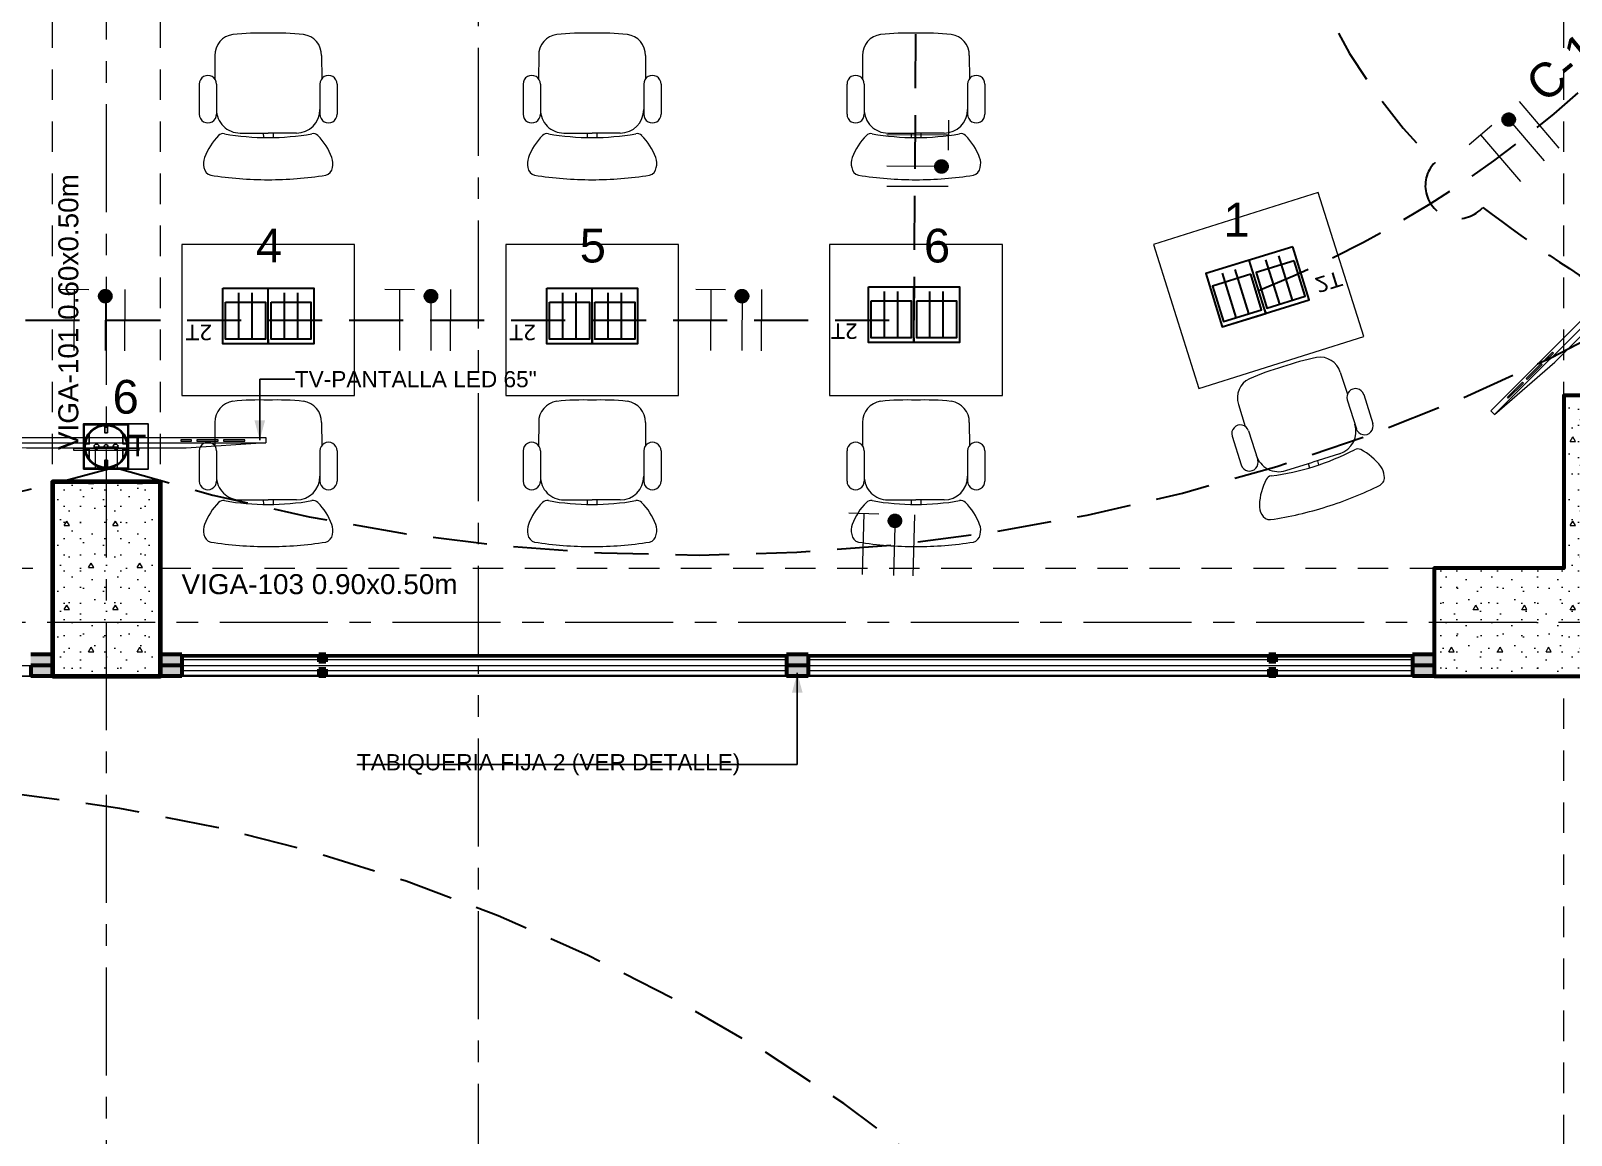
# Model space of a CAD drawing. Header units: inches. Extents: x -19 to 5698, y -728 to 92.
# Drawn here: x 406.97 to 414.1, y 27.57 to 32.69 of the extents above; entities that cross this region are included whole.
import ezdxf

# ---------------------------------------------------------------- set-up
doc = ezdxf.new("R2010")
doc.units = ezdxf.units.IN
doc.header["$MEASUREMENT"] = 0
doc.set_wipeout_variables(frame=1)
for name, pattern in [('CONTINUA', [0]), ('HIDDEN', [0.375, 0.25, -0.125]), ('Hidden Line', [0.195611, 0.141111, -0.0545]), ('Punto & Raya', [0.65, 0.5, -0.075, 0, -0.075]), ('RAYITAS', [0.375, 0.25, -0.125]), ('Wipeout_Contour', [1, 0, -1])]:
    doc.linetypes.add(name, pattern=pattern)
doc.layers.get('0').update_dxf_attribs({"color": 61})
for name, color, linetype, lineweight in [('00 conduct tomacorr', 120, 'HIDDEN', 30), ('00 IE CKTO ILUMINACION', 3, 'Continuous', 50), ('00 IE LUZ EMERGENCIA', 253, 'Continuous', 0), ('T-TECHO-E', 150, 'Continuous', 20), ('TOMACORRIENTE', 22, 'RAYITAS', 9)]:
    doc.layers.add(name, color=color, linetype=linetype, lineweight=lineweight)
for name, color, linetype in [('02 _ ARQ _ ALB _ Ejes Generales', 251, 'Continuous'), ('02 _ ARQ _ EQP _ Mobiliario interior', 7, 'Continuous'), ('02 _ ARQ _ ZON _ Espacio.3D', 7, 'Continuous'), ('08 _ STR _ EXT _ 06 Columnas', 7, 'Continuous'), ('08 _ STR _ EXT _ 09 Vigas', 251, 'Continuous'), ('Acabado - Muros', 7, 'Continuous'), ('Interior - Mobiliario', 7, 'Continuous'), ('Marcador - Secciones', 7, 'Continuous'), ('Notas - Etiquetas', 7, 'Continuous'), ('TOMA. SHUKO TECHO', 7, 'Continuous')]:
    doc.layers.add(name, color=color, linetype=linetype)
doc.styles.add('Annotative', font='arial.ttf')
doc.styles.add('Estilo_Generado_4', font='swisse.ttf')
doc.dimstyles.new('Estilo_Generado__8', dxfattribs={"dimtxt": 0.18, "dimasz": 0.0912, "dimexe": 0.18, "dimexo": 0.0625, "dimgap": 0, "dimtad": 0, "dimtih": 1, "dimtoh": 1, "dimdec": 4, "dimzin": 0, "dimdsep": 46, "dimcen": 0.09, "dimadec": 0, "dimazin": 0, "dimtfac": 1, "dimtdec": 4, "dimtmove": 0, "dimatfit": 3, "dimldrblk": 'ARROWHEAD_5', "dimfxl": 1, "dimtolj": 1, "dimtzin": 0, "dimarcsym": 0})
pattern_1 = [(0, (370.00008, 2e-08), (0, 0.3897114), [0.024375, -0.200625]), (0, (370.11258, 0.19486), (0, 0.3897114), [0.024375, -0.200625]), (60, (370.00008, 2e-08), (-0.3375, 0.1948557), [0.024375, -0.200625]), (60, (370.22508, 2e-08), (-0.3375, 0.1948557), [0.024375, -0.200625]), (120, (370.02445, 2e-08), (0.3375, 0.1948557), [0.024375, -0.200625]), (120, (370.24945, 2e-08), (0.3375, 0.1948557), [0.024375, -0.200625]), (0, (370.000076, 0.0375), (0, 0.075), [0, -0.075, 0, -0.1125]), (45, (370.037576, 0.0375), (-0.05303301, 0.05303301), [0, -0.05625, 0, -0.09375])]
pattern_2 = [(0, (370.000076, 2e-08), (0, 0.030000001), [])]

# ---------------------------------------------------------------- blocks, each defined once
blk = doc.blocks.new('ARROWHEAD_5')
at = {"linetype": 'Continuous', "lineweight": 0}
blk.add_hatch(color=0, dxfattribs=at).paths.add_polyline_path([(-1, 0.2679), (0, 0), (-1, -0.2679)])
at = {"color": 0, "linetype": 'Continuous', "lineweight": 0}
blk.add_line((0, 0), (-1, 0), dxfattribs=at)
blk = doc.blocks.new('CAJA POP UP 6 MODULOS')
at = {"layer": '00 conduct tomacorr', "linetype": 'Continuous'}
for p, q in [((-0.095, -0.165), (-0.095, -0.0151)), ((-0.052, -0.165), (-0.052, -0.0151)), ((0.052, -0.165), (0.052, -0.0151)), ((0.095, -0.165), (0.095, -0.0151)), ((0, -0.165), (0, -0.18))]:
    blk.add_line(p, q, dxfattribs=at)
for points in [[(-0.147, 0), (0.147, 0), (0.147, -0.18), (-0.147, -0.18)], [(0, 0), (0.147, 0), (0.147, -0.18), (0, -0.18)]]:
    blk.add_lwpolyline(points, close=True, dxfattribs=at)
for points in [[(-0.138, -0.045), (-0.009, -0.045), (-0.009, -0.165), (-0.138, -0.165), (-0.138, -0.045)], [(0.009, -0.045), (0.138, -0.045), (0.138, -0.165), (0.009, -0.165), (0.009, -0.045)]]:
    blk.add_lwpolyline(points, dxfattribs=at)
at = {"color": 1, "insert": (-0.1807, -0.168), "char_height": 0.05, "attachment_point": 1, "rotation": 180}
blk.add_mtext_dynamic_manual_height_columns('{\\fVerdana|b0|i0|c0|p34;2T}', width=0.000481, gutter_width=0.1561, heights=[0], dxfattribs=at)
blk = doc.blocks.new('a')
at = {"layer": 'TOMACORRIENTE', "ltscale": 0.05}
h = blk.add_hatch(color=4, dxfattribs=at)
edge = h.paths.add_edge_path()
edge.add_arc((0, 0.0752), 0.0211, 0, 360)
at = {"layer": 'TOMACORRIENTE', "color": 4}
for p, q in [((-0.1455, 0.0963), (-0.0515, 0.0963)), ((-0.0985, 0.0963), (-0.0985, -0.0966)), ((0, 0.0963), (0, -0.0963)), ((0.0623, -0.0963), (0.0623, 0.0963))]:
    blk.add_line(p, q, dxfattribs=at)
blk.add_circle((0, 0.0752), 0.0211, dxfattribs=at)
blk = doc.blocks.new('CABLE 3FACE')
at = {"layer": 'T-TECHO-E', "rotation": 59.94170052614085}
blk.add_blockref('a', (0, 0), dxfattribs=at)
blk = doc.blocks.new('TOMA. SHOKU TECHO')
at = {"true_color": 0x4554a5}
h = blk.add_hatch(dxfattribs=at)
h.set_pattern_fill('ANSI31', color=175, scale=0.67)
h.set_pattern_definition([(45, (0, 0), (-1.5041929, 1.5041929), [])])
edge = h.paths.add_edge_path()
edge.add_arc((53448.7092, 40916.3603), 0.0111, 0, 360)
edge = h.paths.add_edge_path()
edge.add_arc((53448.7094, 40916.316), 0.00897, 0, 360)
edge = h.paths.add_edge_path()
edge.add_arc((53448.7092, 40916.272), 0.0111, 0, 360)
at = {"color": 5}
for points in [[(53448.8136, 40916.2114), (53448.8136, 40916.5114), (53448.6048, 40916.5114), (53448.6048, 40916.2114), (53448.8136, 40916.2114)], [(53448.6048, 40916.4194), (53448.6048, 40916.2129), (53448.8136, 40916.2129), (53448.8136, 40916.4194), (53448.6048, 40916.4194)], [(53448.6082, 40916.4171), (53448.8102, 40916.4171), (53448.8102, 40916.2152), (53448.6082, 40916.2152), (53448.6082, 40916.4171)], [(53448.6524, 40916.3939), (53448.6976, 40916.3939), (53448.6976, 40916.4118)], [(53448.7208, 40916.4118), (53448.7208, 40916.3939), (53448.7661, 40916.3939)], [(53448.613, 40916.322), (53448.6454, 40916.322), (53448.6454, 40916.3103), (53448.613, 40916.3103)], [(53448.8054, 40916.322), (53448.7731, 40916.322), (53448.7731, 40916.3103), (53448.8054, 40916.3103)], [(53448.6524, 40916.2384), (53448.6976, 40916.2384), (53448.6976, 40916.2205)], [(53448.7208, 40916.2205), (53448.7208, 40916.2384), (53448.7661, 40916.2384)]]:
    blk.add_lwpolyline(points, dxfattribs=at)
for centre, radius in [((53448.7092, 40916.3161), 0.101), ((53448.7092, 40916.3161), 0.0963), ((53448.7092, 40916.3603), 0.0111), ((53448.7094, 40916.316), 0.00897), ((53448.7092, 40916.272), 0.0111)]:
    blk.add_circle(centre, radius, dxfattribs=at)
at = {"color": 244, "true_color": 0x991b1e}
blk.add_text('T', height=0.1005, rotation=90, dxfattribs=at).set_placement((53448.7547, 40916.4213))

msp = doc.modelspace()

# ---------------------------------------------------------------- hatches: boundary and pattern name
at = {"layer": '08 _ STR _ EXT _ 06 Columnas', "linetype": 'Continuous', "lineweight": 9}
h = msp.add_hatch(dxfattribs=at)
h.set_pattern_fill('HORMIGÓN_EN_MASA_0002', style=0, pattern_type=2)
h.set_pattern_definition(pattern_1)
h.paths.add_polyline_path([(413.4701, 29.7), (414.5701, 29.7), (414.5701, 31), (414.0701, 31), (414.0701, 30.2), (413.4701, 30.2)])
h = msp.add_hatch(dxfattribs=at)
h.set_pattern_fill('HORMIGÓN_EN_MASA_0002', style=0, pattern_type=2)
h.set_pattern_definition(pattern_1)
h.paths.add_polyline_path([(407.0701, 29.7), (407.5701, 29.7), (407.5701, 30.6), (407.0701, 30.6)])
at = {"layer": 'Acabado - Muros', "linetype": 'Continuous', "lineweight": 0}
for points in [[(406.9701, 29.8), (406.9701, 29.75), (407.0701, 29.75), (407.0701, 29.8)], [(406.9701, 29.7), (407.0701, 29.7), (407.0701, 29.75), (406.9701, 29.75)]]:
    msp.add_hatch(color=254, dxfattribs=at).paths.add_polyline_path(points)

# ---------------------------------------------------------------- linework, layer by layer
at = {"layer": '00 conduct tomacorr'}
for p in [(411.07, 33.05), (403.57, 31.35)]:
    msp.add_line(p, (411.0602, 31.35), dxfattribs=at)
for points in [[(413.0056, 35.1988, 0.328072), (413.4725, 32.0793, 1.027624), (413.6953, 31.8719, 0.031712), (414.421, 31.3882)], [(400.3667, 31.3856, 0.054338), (402.2976, 30.6361, 1.008056), (402.5952, 30.5614, 0.032317), (403.8127, 30.3587, 1.008056), (404.1183, 30.3329, 0.085402), (407.3428, 30.6632)]]:
    msp.add_lwpolyline(points, format="xyb", dxfattribs=at)
for centre, radius, start, end in [((410.7933, 36.1523), 5.0241, 291.77243, 324.26688), ((410.0412, 39.3356), 9.0744, 252.88112, 298.8593), ((406.0193, 20.9538), 8.2468, 351.25545, 93.31864)]:
    msp.add_arc(centre, radius, start, end, dxfattribs=at)
at = {"layer": '02 _ ARQ _ ALB _ Ejes Generales', "color": 251, "linetype": 'Punto & Raya', "lineweight": 13, "true_color": 0x636466}
for p, q in [((407.3201, 3.05), (407.3201, 44.9)), ((375.8455, 29.95), (424.5701, 29.95))]:
    msp.add_line(p, q, dxfattribs=at)
at = {"layer": '02 _ ARQ _ EQP _ Mobiliario interior', "color": 175, "linetype": 'Continuous', "lineweight": 13}
for p, q in [((414.7949, 31.9571), (413.7497, 30.9119)), ((413.983, 31.1664), (414.0178, 31.2012)), ((414.0223, 31.1968), (413.9874, 31.162)), ((414.0178, 31.2012), (414.0223, 31.1968)), ((413.8959, 31.0793), (413.9656, 31.149)), ((413.97, 31.1446), (413.9003, 31.0749)), ((413.9656, 31.149), (413.97, 31.1446)), ((413.9874, 31.162), (413.983, 31.1664)), ((413.8088, 30.9922), (413.8785, 31.0619)), ((413.8829, 31.0575), (413.8132, 30.9878)), ((413.8785, 31.0619), (413.8829, 31.0575)), ((413.9003, 31.0749), (413.8959, 31.0793)), ((413.8132, 30.9878), (413.8088, 30.9922)), ((406.581, 30.7807), (408.0591, 30.7807)), ((407.7142, 30.7957), (407.665, 30.7957)), ((407.665, 30.7957), (407.665, 30.7895)), ((407.665, 30.7895), (407.7142, 30.7895)), ((407.7142, 30.7895), (407.7142, 30.7957)), ((407.8374, 30.7957), (407.7389, 30.7957)), ((407.7389, 30.7957), (407.7389, 30.7895)), ((407.7389, 30.7895), (407.8374, 30.7895)), ((407.8374, 30.7895), (407.8374, 30.7957)), ((407.9606, 30.7957), (407.862, 30.7957)), ((407.862, 30.7957), (407.862, 30.7895)), ((407.862, 30.7895), (407.9606, 30.7895)), ((407.9606, 30.7895), (407.9606, 30.7957))]:
    msp.add_line(p, q, dxfattribs=at)
at = {"layer": '02 _ ARQ _ EQP _ Mobiliario interior', "color": 175, "linetype": 'Continuous', "lineweight": 13, "flags": 128}
for points in [[(414.7773, 31.9747), (413.732, 30.9296), (413.7497, 30.9119), (414.0287, 31.1555), (414.5513, 31.6781), (414.7949, 31.9571)], [(406.581, 30.8057), (408.0591, 30.8057), (408.0591, 30.7807), (407.6896, 30.7557), (406.9505, 30.7557), (406.581, 30.7807)], [(407.1701, 30.7557), (407.4701, 30.7557), (407.4701, 30.7457), (407.1701, 30.7457)], [(407.2701, 30.7632), (407.3701, 30.7632), (407.3701, 30.6632), (407.2701, 30.6632)]]:
    msp.add_lwpolyline(points, close=True, dxfattribs=at)
at = {"layer": '02 _ ARQ _ ZON _ Espacio.3D', "color": 254, "linetype": 'Continuous', "lineweight": 0, "flags": 128}
for points in [[(400.57, 29.75), (407.0697, 29.75), (407.0701, 30.6), (407.5701, 30.6), (407.5697, 29.75), (413.47, 29.75), (413.4701, 30.2), (414.0701, 30.2), (414.0701, 31), (414.5701, 31)], [(421.4201, 27), (421.4201, 29.7), (393.07, 29.7)]]:
    msp.add_lwpolyline(points, dxfattribs=at)
at = {"layer": '08 _ STR _ EXT _ 06 Columnas', "color": 7, "linetype": 'Continuous', "lineweight": 60, "flags": 128}
msp.add_lwpolyline([(413.4701, 29.7), (414.5701, 29.7), (414.5701, 31), (414.0701, 31), (414.0701, 30.2), (413.4701, 30.2)], close=True, dxfattribs=at)
at = {"layer": '08 _ STR _ EXT _ 06 Columnas', "color": 7, "linetype": 'Continuous', "lineweight": 80, "flags": 128}
msp.add_lwpolyline([(407.0701, 29.7), (407.5701, 29.7), (407.5701, 30.6), (407.0701, 30.6)], close=True, dxfattribs=at)
at = {"layer": '08 _ STR _ EXT _ 09 Vigas', "color": 251, "linetype": 'Hidden Line', "lineweight": 13, "true_color": 0x636466}
for p, q in [((407.0701, 30.2), (407.0701, 39.4)), ((407.5701, 30.2), (407.5701, 39.4)), ((414.0701, 30.2), (414.0701, 39.4)), ((400.5701, 30.2), (407.0701, 30.2)), ((407.5701, 30.2), (414.0701, 30.2)), ((407.5701, 29.7), (407.0701, 29.7)), ((414.0701, 17.4), (414.0701, 29.7))]:
    msp.add_line(p, q, dxfattribs=at)
at = {"layer": 'Acabado - Muros', "color": 7, "linetype": 'Continuous', "lineweight": 60}
for p, q in [((407.0701, 29.8), (406.9701, 29.8)), ((407.0701, 29.8), (407.0701, 29.75)), ((407.5701, 29.8), (407.5701, 29.75)), ((413.4701, 29.8), (413.4701, 29.75)), ((406.9701, 29.75), (406.9701, 29.7)), ((407.0701, 29.75), (406.9701, 29.75)), ((407.0701, 29.75), (406.9701, 29.75)), ((407.0701, 29.7), (406.9701, 29.7)), ((407.0701, 29.75), (407.0701, 29.7)), ((407.5701, 29.75), (407.5701, 29.7)), ((413.4701, 29.75), (413.4701, 29.7))]:
    msp.add_line(p, q, dxfattribs=at)
at = {"layer": 'Interior - Mobiliario', "color": 175, "linetype": 'Continuous', "lineweight": 13}
for p, q in [((407.8225, 32.5752), (407.8219, 32.468)), ((408.3167, 32.5752), (408.3173, 32.468)), ((409.3225, 32.5752), (409.3219, 32.468)), ((409.8167, 32.5752), (409.8173, 32.468)), ((410.8225, 32.5752), (410.8219, 32.468)), ((411.3167, 32.5752), (411.3173, 32.468)), ((407.7502, 32.4437), (407.7502, 32.3035)), ((407.8301, 32.4437), (407.8301, 32.3033)), ((408.3091, 32.4437), (408.3091, 32.3033)), ((408.389, 32.4437), (408.389, 32.3035)), ((409.2502, 32.4437), (409.2502, 32.3035)), ((409.3301, 32.4437), (409.3301, 32.3033)), ((409.8091, 32.4437), (409.8091, 32.3033)), ((409.889, 32.4437), (409.889, 32.3035)), ((410.7502, 32.4437), (410.7502, 32.3035)), ((410.8301, 32.4437), (410.8301, 32.3033)), ((411.3091, 32.4437), (411.3091, 32.3033)), ((411.389, 32.4437), (411.389, 32.3035)), ((407.9392, 32.2164), (408.0696, 32.2164)), ((408.0469, 32.2164), (408.0473, 32.196)), ((408.2, 32.2164), (408.0696, 32.2164)), ((408.0922, 32.2164), (408.0919, 32.196)), ((409.4392, 32.2164), (409.5696, 32.2164)), ((409.5469, 32.2164), (409.5473, 32.196)), ((409.7, 32.2164), (409.5696, 32.2164)), ((409.5922, 32.2164), (409.5919, 32.196)), ((410.9392, 32.2164), (411.0696, 32.2164)), ((411.0469, 32.2164), (411.0473, 32.196)), ((411.2, 32.2164), (411.0696, 32.2164)), ((411.0922, 32.2164), (411.0919, 32.196)), ((413.0349, 31.108), (413.0677, 31.0059)), ((413.0672, 30.9803), (413.1095, 30.8464)), ((413.1434, 31.0043), (413.1855, 30.8706)), ((412.5635, 30.9593), (412.5952, 30.8569)), ((407.8225, 30.8752), (407.8219, 30.768)), ((408.3167, 30.8752), (408.3173, 30.768)), ((409.3225, 30.8752), (409.3219, 30.768)), ((409.8167, 30.8752), (409.8173, 30.768)), ((410.8225, 30.8752), (410.8219, 30.768)), ((411.3167, 30.8752), (411.3173, 30.768)), ((412.6104, 30.8362), (412.6526, 30.7023)), ((412.5342, 30.8121), (412.5764, 30.6785)), ((407.7502, 30.7437), (407.7502, 30.6035)), ((407.8301, 30.7437), (407.8301, 30.6033)), ((408.3091, 30.7437), (408.3091, 30.6033)), ((408.389, 30.7437), (408.389, 30.6035)), ((409.2502, 30.7437), (409.2502, 30.6035)), ((409.3301, 30.7437), (409.3301, 30.6033)), ((409.8091, 30.7437), (409.8091, 30.6033)), ((409.889, 30.7437), (409.889, 30.6035)), ((410.7502, 30.7437), (410.7502, 30.6035)), ((410.8301, 30.7437), (410.8301, 30.6033)), ((411.3091, 30.7437), (411.3091, 30.6033)), ((411.389, 30.7437), (411.389, 30.6035)), ((412.7828, 30.6523), (412.9072, 30.6915)), ((412.8856, 30.6847), (412.8921, 30.6652)), ((413.0315, 30.7307), (412.9072, 30.6915)), ((412.9288, 30.6983), (412.9346, 30.6786)), ((407.9392, 30.5164), (408.0696, 30.5164)), ((408.0469, 30.5164), (408.0473, 30.496)), ((408.2, 30.5164), (408.0696, 30.5164)), ((408.0922, 30.5164), (408.0919, 30.496)), ((409.4392, 30.5164), (409.5696, 30.5164)), ((409.5469, 30.5164), (409.5473, 30.496)), ((409.7, 30.5164), (409.5696, 30.5164)), ((409.5922, 30.5164), (409.5919, 30.496)), ((410.9392, 30.5164), (411.0696, 30.5164)), ((411.0469, 30.5164), (411.0473, 30.496)), ((411.2, 30.5164), (411.0696, 30.5164)), ((411.0922, 30.5164), (411.0919, 30.496))]:
    msp.add_line(p, q, dxfattribs=at)
at = {"layer": 'Interior - Mobiliario', "color": 175, "linetype": 'Continuous', "lineweight": 13, "flags": 128}
for points in [[(412.933, 31.9407), (412.17, 31.7), (412.3806, 31.0324), (413.1436, 31.2731)], [(408.47, 31.7), (407.67, 31.7), (407.67, 31), (408.47, 31)], [(409.97, 31.7), (409.17, 31.7), (409.17, 31), (409.97, 31)], [(411.47, 31.7), (410.67, 31.7), (410.67, 31), (411.47, 31)]]:
    msp.add_lwpolyline(points, close=True, dxfattribs=at)
at = {"layer": 'Interior - Mobiliario', "color": 175, "linetype": 'Continuous', "lineweight": 13}
for centre, major_axis, start_param, end_param in [((408.0289, 31.4634), (0, 1.2162), 6.249596, 6.384595), ((408.1103, 31.4634), (0, 1.2162), 6.181776, 6.316775), ((409.5289, 31.4634), (0, 1.2162), 6.249596, 6.384595), ((409.6103, 31.4634), (0, 1.2162), 6.181776, 6.316775), ((411.0289, 31.4634), (0, 1.2162), 6.249596, 6.384595), ((411.1103, 31.4634), (0, 1.2162), 6.181776, 6.316775), ((407.9191, 32.5773), (0, 0.097), 0.134536, 1.592229), ((408.2201, 32.5773), (0, 0.097), 4.690957, 6.148649), ((409.4191, 32.5773), (0, 0.097), 0.134536, 1.592229), ((409.7201, 32.5773), (0, 0.097), 4.690957, 6.148649), ((410.9191, 32.5773), (0, 0.097), 0.134536, 1.592229), ((411.2201, 32.5773), (0, 0.097), 4.690957, 6.148649), ((407.7902, 32.4437), (0, 0.04), 4.712389, 7.853982), ((408.349, 32.4437), (0, 0.04), 4.712389, 7.853982), ((409.2902, 32.4437), (0, 0.04), 4.712389, 7.853982), ((409.849, 32.4437), (0, 0.04), 4.712389, 7.853982), ((410.7902, 32.4437), (0, 0.04), 4.712389, 7.853982), ((411.349, 32.4437), (0, 0.04), 4.712389, 7.853982), ((407.9392, 32.3259), (0, 0.1095), 1.570796, 3.141593), ((408.2, 32.3259), (0, 0.1095), 3.141593, 4.712389), ((409.4392, 32.3259), (0, 0.1095), 1.570796, 3.141593), ((409.7, 32.3259), (0, 0.1095), 3.141593, 4.712389), ((410.9392, 32.3259), (0, 0.1095), 1.570796, 3.141593), ((411.2, 32.3259), (0, 0.1095), 3.141593, 4.712389), ((407.7902, 32.3035), (0, 0.04), 1.570796, 4.712389), ((408.349, 32.3035), (0, 0.04), 1.570796, 4.712389), ((409.2902, 32.3035), (0, 0.04), 1.570796, 4.712389), ((409.849, 32.3035), (0, 0.04), 1.570796, 4.712389), ((410.7902, 32.3035), (0, 0.04), 1.570796, 4.712389), ((411.349, 32.3035), (0, 0.04), 1.570796, 4.712389), ((408.0445, 32.002), (0, 0.2887), 0.790542, 1.21502), ((407.8606, 32.1853), (0, 0.0287), 6.044304, 7.092178), ((408.0637, 33.3175), (0, 1.1218), 2.965095, 3.146853), ((408.0755, 33.3175), (0, 1.1218), 3.136332, 3.31809), ((408.2786, 32.1853), (0, 0.0287), 5.474192, 6.522066), ((408.0947, 32.002), (0, 0.2887), 5.068165, 5.492644), ((409.5445, 32.002), (0, 0.2887), 0.790542, 1.21502), ((409.3606, 32.1853), (0, 0.0287), 6.044304, 7.092178), ((409.5637, 33.3175), (0, 1.1218), 2.965095, 3.146853), ((409.5755, 33.3175), (0, 1.1218), 3.136332, 3.31809), ((409.7786, 32.1853), (0, 0.0287), 5.474192, 6.522066), ((409.5947, 32.002), (0, 0.2887), 5.068165, 5.492644), ((411.0445, 32.002), (0, 0.2887), 0.790542, 1.21502), ((410.8606, 32.1853), (0, 0.0287), 6.044304, 7.092178), ((411.0637, 33.3175), (0, 1.1218), 2.965095, 3.146853), ((411.0755, 33.3175), (0, 1.1218), 3.136332, 3.31809), ((411.2786, 32.1853), (0, 0.0287), 5.474192, 6.522066), ((411.0947, 32.002), (0, 0.2887), 5.068165, 5.492644), ((407.8438, 32.0755), (0, 0.0744), 1.199278, 1.825394), ((407.8135, 32.0619), (0, 0.0419), 1.691727, 2.899013), ((408.3257, 32.0619), (0, 0.0419), 3.384172, 4.591459), ((408.2954, 32.0755), (0, 0.0744), 4.457791, 5.083907), ((409.3438, 32.0755), (0, 0.0744), 1.199278, 1.825394), ((409.3135, 32.0619), (0, 0.0419), 1.691727, 2.899013), ((409.8257, 32.0619), (0, 0.0419), 3.384172, 4.591459), ((409.7954, 32.0755), (0, 0.0744), 4.457791, 5.083907), ((410.8438, 32.0755), (0, 0.0744), 1.199278, 1.825394), ((410.8135, 32.0619), (0, 0.0419), 1.691727, 2.899013), ((411.3257, 32.0619), (0, 0.0419), 3.384172, 4.591459), ((411.2954, 32.0755), (0, 0.0744), 4.457791, 5.083907), ((408.0692, 33.7137), (0, 1.7134), 2.985379, 3.141822), ((408.07, 33.7137), (0, 1.7134), 3.141364, 3.297806), ((409.5692, 33.7137), (0, 1.7134), 2.985379, 3.141822), ((409.57, 33.7137), (0, 1.7134), 3.141364, 3.297806), ((411.0692, 33.7137), (0, 1.7134), 2.985379, 3.141822), ((411.07, 33.7137), (0, 1.7134), 3.141364, 3.297806), ((412.9421, 31.0809), (-0.0292, 0.0925), 4.690957, 6.148649), ((413.0949, 29.9611), (-0.3659, 1.1599), 6.249596, 6.384595), ((413.1725, 29.9856), (-0.3659, 1.1599), 6.181776, 6.316775), ((412.6551, 30.9904), (-0.0292, 0.0925), 0.134536, 1.592229), ((413.1053, 30.9923), (-0.012, 0.0382), 4.712389, 7.853982), ((407.9191, 30.8773), (0, 0.097), 0.134536, 1.592229), ((408.0289, 29.7634), (0, 1.2162), 6.249596, 6.384595), ((408.1103, 29.7634), (0, 1.2162), 6.181776, 6.316775), ((408.2201, 30.8773), (0, 0.097), 4.690957, 6.148649), ((409.4191, 30.8773), (0, 0.097), 0.134536, 1.592229), ((409.5289, 29.7634), (0, 1.2162), 6.249596, 6.384595), ((409.6103, 29.7634), (0, 1.2162), 6.181776, 6.316775), ((409.7201, 30.8773), (0, 0.097), 4.690957, 6.148649), ((410.9191, 30.8773), (0, 0.097), 0.134536, 1.592229), ((411.0289, 29.7634), (0, 1.2162), 6.249596, 6.384595), ((411.1103, 29.7634), (0, 1.2162), 6.181776, 6.316775), ((411.2201, 30.8773), (0, 0.097), 4.690957, 6.148649), ((412.5723, 30.8241), (-0.012, 0.0382), 4.712389, 7.853982), ((412.9986, 30.8351), (-0.0329, 0.1044), 3.141593, 4.712389), ((413.1474, 30.8586), (-0.012, 0.0382), 1.570796, 4.712389), ((407.7902, 30.7437), (0, 0.04), 4.712389, 7.853982), ((408.349, 30.7437), (0, 0.04), 4.712389, 7.853982), ((409.2902, 30.7437), (0, 0.04), 4.712389, 7.853982), ((409.849, 30.7437), (0, 0.04), 4.712389, 7.853982), ((410.7902, 30.7437), (0, 0.04), 4.712389, 7.853982), ((411.349, 30.7437), (0, 0.04), 4.712389, 7.853982), ((413.1158, 30.7246), (-0.0086, 0.0273), 5.474192, 6.522066), ((412.9956, 30.4945), (-0.0869, 0.2754), 5.068165, 5.492644), ((412.6145, 30.6905), (-0.012, 0.0382), 1.570796, 4.712389), ((412.7499, 30.7567), (-0.0329, 0.1044), 1.570796, 3.141593), ((412.5815, 31.7433), (-0.3375, 1.0698), 3.136332, 3.31809), ((407.9392, 30.6259), (0, 0.1095), 1.570796, 3.141593), ((408.2, 30.6259), (0, 0.1095), 3.141593, 4.712389), ((409.4392, 30.6259), (0, 0.1095), 1.570796, 3.141593), ((409.7, 30.6259), (0, 0.1095), 3.141593, 4.712389), ((410.9392, 30.6259), (0, 0.1095), 1.570796, 3.141593), ((411.2, 30.6259), (0, 0.1095), 3.141593, 4.712389), ((412.9478, 30.4794), (-0.0869, 0.2754), 0.790542, 1.21502), ((412.7172, 30.5989), (-0.0086, 0.0273), 6.044304, 7.092178), ((412.5703, 31.7397), (-0.3375, 1.0698), 2.965095, 3.146853), ((413.1979, 30.6211), (-0.0126, 0.04), 3.384172, 4.591459), ((413.1649, 30.625), (-0.0224, 0.0709), 4.457791, 5.083907), ((407.7902, 30.6035), (0, 0.04), 1.570796, 4.712389), ((408.349, 30.6035), (0, 0.04), 1.570796, 4.712389), ((409.2902, 30.6035), (0, 0.04), 1.570796, 4.712389), ((409.849, 30.6035), (0, 0.04), 1.570796, 4.712389), ((410.7902, 30.6035), (0, 0.04), 1.570796, 4.712389), ((411.349, 30.6035), (0, 0.04), 1.570796, 4.712389), ((412.4571, 32.1194), (-0.5155, 1.634), 3.141364, 3.297806), ((408.0445, 30.302), (0, 0.2887), 0.790542, 1.21502), ((407.8606, 30.4853), (0, 0.0287), 6.044304, 7.092178), ((408.0637, 31.6175), (0, 1.1218), 2.965095, 3.146853), ((408.0755, 31.6175), (0, 1.1218), 3.136332, 3.31809), ((408.2786, 30.4853), (0, 0.0287), 5.474192, 6.522066), ((408.0947, 30.302), (0, 0.2887), 5.068165, 5.492644), ((409.5445, 30.302), (0, 0.2887), 0.790542, 1.21502), ((409.3606, 30.4853), (0, 0.0287), 6.044304, 7.092178), ((409.5637, 31.6175), (0, 1.1218), 2.965095, 3.146853), ((409.5755, 31.6175), (0, 1.1218), 3.136332, 3.31809), ((409.7786, 30.4853), (0, 0.0287), 5.474192, 6.522066), ((409.5947, 30.302), (0, 0.2887), 5.068165, 5.492644), ((411.0445, 30.302), (0, 0.2887), 0.790542, 1.21502), ((410.8606, 30.4853), (0, 0.0287), 6.044304, 7.092178), ((411.0637, 31.6175), (0, 1.1218), 2.965095, 3.146853), ((411.0755, 31.6175), (0, 1.1218), 3.136332, 3.31809), ((411.2786, 30.4853), (0, 0.0287), 5.474192, 6.522066), ((411.0947, 30.302), (0, 0.2887), 5.068165, 5.492644), ((412.7342, 30.4892), (-0.0224, 0.0709), 1.199278, 1.825394), ((412.4563, 32.1192), (-0.5155, 1.634), 2.985379, 3.141822), ((407.8438, 30.3755), (0, 0.0744), 1.199278, 1.825394), ((408.2954, 30.3755), (0, 0.0744), 4.457791, 5.083907), ((409.3438, 30.3755), (0, 0.0744), 1.199278, 1.825394), ((409.7954, 30.3755), (0, 0.0744), 4.457791, 5.083907), ((410.8438, 30.3755), (0, 0.0744), 1.199278, 1.825394), ((411.2954, 30.3755), (0, 0.0744), 4.457791, 5.083907), ((412.7095, 30.467), (-0.0126, 0.04), 1.691727, 2.899013), ((407.8135, 30.3619), (0, 0.0419), 1.691727, 2.899013), ((408.3257, 30.3619), (0, 0.0419), 3.384172, 4.591459), ((409.3135, 30.3619), (0, 0.0419), 1.691727, 2.899013), ((409.8257, 30.3619), (0, 0.0419), 3.384172, 4.591459), ((410.8135, 30.3619), (0, 0.0419), 1.691727, 2.899013), ((411.3257, 30.3619), (0, 0.0419), 3.384172, 4.591459), ((408.0692, 32.0137), (0, 1.7134), 2.985379, 3.141822), ((408.07, 32.0137), (0, 1.7134), 3.141364, 3.297806), ((409.5692, 32.0137), (0, 1.7134), 2.985379, 3.141822), ((409.57, 32.0137), (0, 1.7134), 3.141364, 3.297806), ((411.0692, 32.0137), (0, 1.7134), 2.985379, 3.141822), ((411.07, 32.0137), (0, 1.7134), 3.141364, 3.297806)]:
    msp.add_ellipse(centre, major_axis=major_axis, ratio=0.996858, start_param=start_param, end_param=end_param, dxfattribs=at)

# ---------------------------------------------------------------- block references
at = {"layer": '00 conduct tomacorr'}
for name, p, xscale, yscale, zscale, rotation in [('CABLE 3FACE', (411.0771, 32.0621), 1.47256122672843, 1.47256122672843, 1.47256122672843, 209.7894777823319), ('CABLE 3FACE', (413.8872, 32.195), 1.47256122672843, 1.47256122672843, 1.47256122672843, 340.7213236804089), ('CAJA POP UP 6 MODULOS', (412.6133, 31.6275), -1.432830642179531, 1.432830642179531, 1.432830642179531, 17.16341690261168), ('CABLE 3FACE', (407.3146, 31.35), 1.47256122672843, 1.47256122672843, 1.47256122672843, 299.7894777823319), ('CABLE 3FACE', (408.8228, 31.35), 1.47256122672843, 1.47256122672843, 1.47256122672843, 299.7894777823319), ('CABLE 3FACE', (410.2635, 31.35), 1.47256122672843, 1.47256122672843, 1.47256122672843, 299.7894777823319), ('CABLE 3FACE', (410.9693, 30.3088), 1.47256122672843, 1.47256122672843, 1.47256122672843, 298.5311576954311)]:
    msp.add_blockref(name, p, dxfattribs=dict(at, xscale=xscale, yscale=yscale, zscale=zscale, rotation=rotation))
at = {"layer": '00 conduct tomacorr', "xscale": 1.432830642179531, "yscale": 1.432830642179531, "zscale": 1.432830642179531}
for p in [(408.07, 31.4975), (409.57, 31.4975), (411.0602, 31.5035)]:
    msp.add_blockref('CAJA POP UP 6 MODULOS', p, dxfattribs=at)
at = {"layer": 'TOMA. SHUKO TECHO', "rotation": 270}
msp.add_blockref('TOMA. SHOKU TECHO', (-40508.9975, 53479.4734), dxfattribs=at)

# ---------------------------------------------------------------- texts
at = {"layer": '00 IE CKTO ILUMINACION', "color": 4, "linetype": 'CONTINUA', "lineweight": 15}
msp.add_text('C-1', height=0.15962, rotation=39.4404, dxfattribs=at).set_placement((413.9807, 32.3507))
at = {"layer": '00 IE LUZ EMERGENCIA', "style": 'Annotative'}
for tag, p in [('1', (412.494, 31.7371, 0)), ('4', (408.0125, 31.6168, 0)), ('5', (409.5125, 31.6168, 0)), ('6', (411.1067, 31.6168, 0)), ('6', (407.3489, 30.9163, 0))]:
    msp.add_attdef(tag, p, '', height=0.1562, dxfattribs=at)
at = {"layer": 'Notas - Etiquetas', "color": 171, "linetype": 'Continuous', "lineweight": 13, "insert": (407.0976, 30.7476), "char_height": 0.0925, "attachment_point": 1, "rotation": 90, "style": 'Estilo_Generado_4'}
msp.add_mtext('\\A1;{\\pql;\\fSwis721 Ex BT|b0|i0|c0|p34;VIGA-101\\fSwis721 Ex BT|b0|i0|c0|p34; \\fSwis721 Ex BT|b0|i0|c0|p34;0.60\\fSwis721 Ex BT|b0|i0|c0|p34;x\\fSwis721 Ex BT|b0|i0|c0|p34;0.50\\fSwis721 Ex BT|b0|i0|c0|p34;m}', dxfattribs=at)
at = {"layer": 'Notas - Etiquetas', "color": 5, "linetype": 'Continuous', "lineweight": 35, "insert": (408.193, 31.0755), "char_height": 0.075, "attachment_point": 4, "style": 'Estilo_Generado_4'}
msp.add_mtext('\\A1;{\\pql;\\fSwis721 Ex BT|b0|i0|c0|p34;TV-PANTALLA LED 65"}', dxfattribs=at)
at = {"layer": 'Notas - Etiquetas', "color": 171, "linetype": 'Continuous', "lineweight": 13, "style": 'Estilo_Generado_4'}
for s, insert, char_height, attachment_point in [('\\A1;{\\pql;\\fSwis721 Ex BT|b0|i0|c0|p34;VIGA-103\\fSwis721 Ex BT|b0|i0|c0|p34; \\fSwis721 Ex BT|b0|i0|c0|p34;0.90\\fSwis721 Ex BT|b0|i0|c0|p34;x\\fSwis721 Ex BT|b0|i0|c0|p34;0.50\\fSwis721 Ex BT|b0|i0|c0|p34;m}', (407.6681, 30.1724), 0.0925, 1), ('\\A1;{\\pql;\\fSwis721 Ex BT|b0|i0|c0|p34;TABIQUERIA FIJA 2 (VER DETALLE)\\fSwis721 Ex BT|b0|i0|c0|p34; }', (408.4805, 29.2898), 0.075, 4)]:
    msp.add_mtext(s, dxfattribs=dict(at, insert=insert, char_height=char_height, attachment_point=attachment_point))

# ---------------------------------------------------------------- leaders
at = {"layer": 'Notas - Etiquetas', "color": 144, "linetype": 'Continuous', "lineweight": 13, "annotation_type": 0, "has_hookline": 1, "hookline_direction": 0, "text_width": 1.2571}
msp.add_leader([(408.0305, 30.7934), (408.0305, 31.0755), (408.193, 31.0755)], dimstyle='Estilo_Generado__8', dxfattribs=at)

# ---------------------------------------------------------------- next in the draw order: wipeouts: each hides what was drawn before it
at = {"color": 254, "linetype": 'Wipeout_Contour', "lineweight": 0, "ltscale": 19533.471582}
msp.add_wipeout([(408.3201, 29.733), (408.3366, 29.733), (408.3366, 29.7), (410.4701, 29.7), (410.4701, 29.75), (408.3201, 29.75)], dxfattribs=at).dxf.layer = 'Acabado - Muros'
at = {"color": 254, "linetype": 'Wipeout_Contour', "lineweight": 0, "ltscale": 19549.23562}
msp.add_wipeout([(410.5701, 29.75), (410.5701, 29.7), (412.7036, 29.7), (412.7036, 29.733), (412.7201, 29.733), (412.7201, 29.75)], dxfattribs=at).dxf.layer = 'Acabado - Muros'

# ---------------------------------------------------------------- next in the draw order: wipeouts: each hides what was drawn before it
at = {"color": 254, "linetype": 'Wipeout_Contour', "lineweight": 0, "ltscale": 19525.87203}
msp.add_wipeout([(407.6701, 29.75), (407.6701, 29.7), (408.3036, 29.7), (408.3036, 29.733), (408.3201, 29.733), (408.3201, 29.75)], dxfattribs=at).dxf.layer = 'Acabado - Muros'
at = {"color": 254, "linetype": 'Wipeout_Contour', "lineweight": 0, "ltscale": 19556.835181}
msp.add_wipeout([(412.7201, 29.733), (412.7366, 29.733), (412.7366, 29.7), (413.3701, 29.7), (413.3701, 29.75), (412.7201, 29.75)], dxfattribs=at).dxf.layer = 'Acabado - Muros'

# ---------------------------------------------------------------- next in the draw order: linework, layer by layer
at = {"layer": 'Acabado - Muros', "color": 251, "linetype": 'Continuous', "lineweight": 13, "flags": 128}
for points in [[(407.6701, 29.75), (408.3201, 29.75), (410.4701, 29.75)], [(407.6701, 29.7), (408.3036, 29.7)], [(408.3366, 29.7), (410.4701, 29.7)], [(410.5701, 29.75), (412.7201, 29.75), (413.3701, 29.75)], [(410.5701, 29.7), (412.7036, 29.7)], [(412.7366, 29.7), (413.3701, 29.7)]]:
    msp.add_lwpolyline(points, dxfattribs=at)

# ---------------------------------------------------------------- next in the draw order: wipeouts: each hides what was drawn before it
at = {"color": 254, "linetype": 'Wipeout_Contour', "lineweight": 0, "ltscale": 13023.099885}
msp.add_wipeout([(410.4701, 29.705), (410.4701, 29.725), (408.3366, 29.725), (408.3366, 29.705)], dxfattribs=at).dxf.layer = 'Acabado - Muros'
at = {"color": 254, "linetype": 'Wipeout_Contour', "lineweight": 0, "ltscale": 13032.033513}
msp.add_wipeout([(412.7036, 29.705), (412.7036, 29.725), (410.5701, 29.725), (410.5701, 29.705)], dxfattribs=at).dxf.layer = 'Acabado - Muros'

# ---------------------------------------------------------------- next in the draw order: hatches: boundary and pattern name
at = {"layer": 'Acabado - Muros', "linetype": 'Continuous', "lineweight": 0}
msp.add_hatch(color=254, dxfattribs=at).paths.add_polyline_path([(410.5701, 29.75), (410.4701, 29.75), (410.4701, 29.7), (410.5701, 29.7)])

# ---------------------------------------------------------------- next in the draw order: linework, layer by layer
at = {"layer": 'Acabado - Muros', "color": 7, "linetype": 'Continuous', "lineweight": 60}
for p, q in [((410.5701, 29.75), (410.4701, 29.75)), ((410.4701, 29.75), (410.4701, 29.7)), ((410.5701, 29.7), (410.4701, 29.7)), ((410.5701, 29.75), (410.5701, 29.7))]:
    msp.add_line(p, q, dxfattribs=at)
at = {"layer": 'Acabado - Muros', "color": 7, "linetype": 'Continuous', "lineweight": 13, "flags": 128}
for points in [[(410.4701, 29.705), (410.4701, 29.725), (408.3366, 29.725), (408.3366, 29.705)], [(412.7036, 29.705), (412.7036, 29.725), (410.5701, 29.725), (410.5701, 29.705)]]:
    msp.add_lwpolyline(points, close=True, dxfattribs=at)
at = {"layer": 'Marcador - Secciones', "color": 251, "linetype": 'Punto & Raya', "lineweight": 13, "true_color": 0x636466}
msp.add_line((409.0425, 46.2111), (409.0425, 0.8878), dxfattribs=at)

# ---------------------------------------------------------------- next in the draw order: wipeouts: each hides what was drawn before it
at = {"color": 254, "linetype": 'Wipeout_Contour', "lineweight": 0, "ltscale": 13017.434132}
msp.add_wipeout([(408.3036, 29.705), (408.3036, 29.725), (407.6701, 29.725), (407.6701, 29.705)], dxfattribs=at).dxf.layer = 'Acabado - Muros'
at = {"color": 254, "linetype": 'Wipeout_Contour', "lineweight": 0, "ltscale": 13037.699274}
msp.add_wipeout([(413.3701, 29.705), (413.3701, 29.725), (412.7366, 29.725), (412.7366, 29.705)], dxfattribs=at).dxf.layer = 'Acabado - Muros'

# ---------------------------------------------------------------- next in the draw order: hatches: boundary and pattern name
at = {"layer": 'Acabado - Muros', "linetype": 'Continuous', "lineweight": 0}
for points in [[(407.6701, 29.7), (407.6701, 29.75), (407.5701, 29.75), (407.5701, 29.7)], [(408.3366, 29.733), (408.3036, 29.733), (408.3036, 29.7), (408.3366, 29.7)], [(412.7366, 29.733), (412.7036, 29.733), (412.7036, 29.7), (412.7366, 29.7)], [(413.3701, 29.7), (413.4701, 29.7), (413.4701, 29.75), (413.3701, 29.75)]]:
    msp.add_hatch(color=254, dxfattribs=at).paths.add_polyline_path(points)

# ---------------------------------------------------------------- next in the draw order: linework, layer by layer
at = {"layer": '08 _ STR _ EXT _ 09 Vigas', "color": 251, "linetype": 'Hidden Line', "lineweight": 13, "true_color": 0x636466}
msp.add_line((400.5701, 29.7), (414.0701, 29.7), dxfattribs=at)
at = {"layer": 'Acabado - Muros', "color": 7, "linetype": 'Continuous', "lineweight": 60}
for p, q in [((407.6701, 29.75), (407.5701, 29.75)), ((407.6701, 29.7), (407.5701, 29.7)), ((407.6701, 29.75), (407.6701, 29.7)), ((408.3366, 29.733), (408.3036, 29.733)), ((408.3036, 29.733), (408.3036, 29.7)), ((408.3366, 29.7), (408.3036, 29.7)), ((408.3366, 29.733), (408.3366, 29.7)), ((412.7366, 29.733), (412.7036, 29.733)), ((412.7036, 29.733), (412.7036, 29.7)), ((412.7366, 29.7), (412.7036, 29.7)), ((412.7366, 29.733), (412.7366, 29.7)), ((413.3701, 29.75), (413.3701, 29.7)), ((413.4701, 29.75), (413.3701, 29.75)), ((413.4701, 29.7), (413.3701, 29.7))]:
    msp.add_line(p, q, dxfattribs=at)
at = {"layer": 'Acabado - Muros', "color": 7, "linetype": 'Continuous', "lineweight": 13, "flags": 128}
for points in [[(408.3036, 29.705), (408.3036, 29.725), (407.6701, 29.725), (407.6701, 29.705)], [(413.3701, 29.705), (413.3701, 29.725), (412.7366, 29.725), (412.7366, 29.705)]]:
    msp.add_lwpolyline(points, close=True, dxfattribs=at)

# ---------------------------------------------------------------- next in the draw order: leaders
at = {"layer": 'Notas - Etiquetas', "color": 144, "linetype": 'Continuous', "lineweight": 13, "annotation_type": 0, "has_hookline": 1, "hookline_direction": 1, "text_width": 1.9482}
msp.add_leader([(410.5201, 29.715), (410.5201, 29.2898), (408.4805, 29.2898)], dimstyle='Estilo_Generado__8', dxfattribs=at)

# ---------------------------------------------------------------- next in the draw order: wipeouts: each hides what was drawn before it
at = {"color": 254, "linetype": 'Wipeout_Contour', "lineweight": 0, "ltscale": 19533.468182}
msp.add_wipeout([(408.3201, 29.75), (410.4701, 29.75), (410.4701, 29.8), (408.3366, 29.8), (408.3366, 29.767), (408.3201, 29.767)], dxfattribs=at).dxf.layer = 'Acabado - Muros'
at = {"color": 254, "linetype": 'Wipeout_Contour', "lineweight": 0, "ltscale": 19549.232225}
msp.add_wipeout([(412.7036, 29.8), (410.5701, 29.8), (410.5701, 29.75), (412.7201, 29.75), (412.7201, 29.767), (412.7036, 29.767)], dxfattribs=at).dxf.layer = 'Acabado - Muros'

# ---------------------------------------------------------------- next in the draw order: wipeouts: each hides what was drawn before it
at = {"color": 254, "linetype": 'Wipeout_Contour', "lineweight": 0, "ltscale": 19525.868629}
msp.add_wipeout([(407.6701, 29.8), (407.6701, 29.75), (408.3201, 29.75), (408.3201, 29.767), (408.3036, 29.767), (408.3036, 29.8)], dxfattribs=at).dxf.layer = 'Acabado - Muros'
at = {"color": 254, "linetype": 'Wipeout_Contour', "lineweight": 0, "ltscale": 19556.831785}
msp.add_wipeout([(412.7201, 29.767), (412.7201, 29.75), (413.3701, 29.75), (413.3701, 29.8), (412.7366, 29.8), (412.7366, 29.767)], dxfattribs=at).dxf.layer = 'Acabado - Muros'

# ---------------------------------------------------------------- next in the draw order: linework, layer by layer
at = {"layer": 'Acabado - Muros', "color": 251, "linetype": 'Continuous', "lineweight": 13, "flags": 128}
for points in [[(407.6701, 29.8), (408.3036, 29.8)], [(408.3366, 29.8), (410.4701, 29.8)], [(410.5701, 29.8), (412.7036, 29.8)], [(412.7366, 29.8), (413.3701, 29.8)], [(407.6701, 29.75), (408.3201, 29.75), (410.4701, 29.75)], [(410.5701, 29.75), (412.7201, 29.75), (413.3701, 29.75)]]:
    msp.add_lwpolyline(points, dxfattribs=at)

# ---------------------------------------------------------------- next in the draw order: wipeouts: each hides what was drawn before it
at = {"color": 254, "linetype": 'Wipeout_Contour', "lineweight": 0, "ltscale": 13017.436692}
msp.add_wipeout([(408.3036, 29.795), (407.6701, 29.795), (407.6701, 29.775), (408.3036, 29.775)], dxfattribs=at).dxf.layer = 'Acabado - Muros'
at = {"color": 254, "linetype": 'Wipeout_Contour', "lineweight": 0, "ltscale": 13032.03607}
msp.add_wipeout([(412.7036, 29.795), (410.5701, 29.795), (410.5701, 29.775), (412.7036, 29.775)], dxfattribs=at).dxf.layer = 'Acabado - Muros'

# ---------------------------------------------------------------- next in the draw order: hatches: boundary and pattern name
at = {"layer": 'Acabado - Muros', "linetype": 'Continuous', "lineweight": 0}
msp.add_hatch(color=254, dxfattribs=at).paths.add_polyline_path([(407.6701, 29.8), (407.5701, 29.8), (407.5701, 29.75), (407.6701, 29.75)])
h = msp.add_hatch(dxfattribs=at)
h.set_pattern_fill('CONTRACHAPADO_0002', color=254, style=0, pattern_type=2)
h.set_pattern_definition(pattern_2)
h.paths.add_polyline_path([(408.3036, 29.795), (407.6701, 29.795), (407.6701, 29.775), (408.3036, 29.775)])
h = msp.add_hatch(dxfattribs=at)
h.set_pattern_fill('CONTRACHAPADO_0002', color=254, style=0, pattern_type=2)
h.set_pattern_definition(pattern_2)
h.paths.add_polyline_path([(412.7036, 29.795), (410.5701, 29.795), (410.5701, 29.775), (412.7036, 29.775)])

# ---------------------------------------------------------------- next in the draw order: linework, layer by layer
at = {"layer": 'Acabado - Muros', "color": 7, "linetype": 'Continuous', "lineweight": 60}
for p, q in [((407.6701, 29.8), (407.5701, 29.8)), ((407.6701, 29.8), (407.6701, 29.75)), ((410.5701, 29.8), (410.5701, 29.75)), ((407.6701, 29.75), (407.5701, 29.75))]:
    msp.add_line(p, q, dxfattribs=at)
at = {"layer": 'Acabado - Muros', "color": 7, "linetype": 'Continuous', "lineweight": 13, "flags": 128}
for points in [[(408.3036, 29.795), (408.3036, 29.775), (407.6701, 29.775), (407.6701, 29.795)], [(412.7036, 29.795), (412.7036, 29.775), (410.5701, 29.775), (410.5701, 29.795)]]:
    msp.add_lwpolyline(points, close=True, dxfattribs=at)

# ---------------------------------------------------------------- next in the draw order: wipeouts: each hides what was drawn before it
at = {"color": 254, "linetype": 'Wipeout_Contour', "lineweight": 0, "ltscale": 13023.102444}
msp.add_wipeout([(410.4701, 29.795), (408.3366, 29.795), (408.3366, 29.775), (410.4701, 29.775)], dxfattribs=at).dxf.layer = 'Acabado - Muros'
at = {"color": 254, "linetype": 'Wipeout_Contour', "lineweight": 0, "ltscale": 13037.70183}
msp.add_wipeout([(413.3701, 29.795), (412.7366, 29.795), (412.7366, 29.775), (413.3701, 29.775)], dxfattribs=at).dxf.layer = 'Acabado - Muros'

# ---------------------------------------------------------------- next in the draw order: hatches: boundary and pattern name
at = {"layer": 'Acabado - Muros', "linetype": 'Continuous', "lineweight": 0}
for points in [[(408.3366, 29.767), (408.3366, 29.8), (408.3036, 29.8), (408.3036, 29.767)], [(410.5701, 29.75), (410.5701, 29.8), (410.4701, 29.8), (410.4701, 29.75)], [(412.7366, 29.767), (412.7366, 29.8), (412.7036, 29.8), (412.7036, 29.767)], [(413.3701, 29.8), (413.3701, 29.75), (413.4701, 29.75), (413.4701, 29.8)]]:
    msp.add_hatch(color=254, dxfattribs=at).paths.add_polyline_path(points)
h = msp.add_hatch(dxfattribs=at)
h.set_pattern_fill('CONTRACHAPADO_0002', color=254, style=0, pattern_type=2)
h.set_pattern_definition(pattern_2)
h.paths.add_polyline_path([(410.4701, 29.795), (408.3366, 29.795), (408.3366, 29.775), (410.4701, 29.775)])
h = msp.add_hatch(dxfattribs=at)
h.set_pattern_fill('CONTRACHAPADO_0002', color=254, style=0, pattern_type=2)
h.set_pattern_definition(pattern_2)
h.paths.add_polyline_path([(413.3701, 29.795), (412.7366, 29.795), (412.7366, 29.775), (413.3701, 29.775)])

# ---------------------------------------------------------------- next in the draw order: linework, layer by layer
at = {"layer": 'Acabado - Muros', "color": 7, "linetype": 'Continuous', "lineweight": 60}
for p, q in [((408.3366, 29.8), (408.3036, 29.8)), ((408.3036, 29.8), (408.3036, 29.767)), ((408.3366, 29.767), (408.3036, 29.767)), ((408.3366, 29.8), (408.3366, 29.767)), ((410.5701, 29.8), (410.4701, 29.8)), ((410.4701, 29.8), (410.4701, 29.75)), ((412.7366, 29.8), (412.7036, 29.8)), ((412.7036, 29.8), (412.7036, 29.767)), ((412.7366, 29.767), (412.7036, 29.767)), ((412.7366, 29.8), (412.7366, 29.767)), ((413.3701, 29.8), (413.3701, 29.75)), ((413.4701, 29.8), (413.3701, 29.8)), ((410.5701, 29.75), (410.4701, 29.75)), ((413.4701, 29.75), (413.3701, 29.75))]:
    msp.add_line(p, q, dxfattribs=at)
at = {"layer": 'Acabado - Muros', "color": 7, "linetype": 'Continuous', "lineweight": 13, "flags": 128}
for points in [[(410.4701, 29.795), (410.4701, 29.775), (408.3366, 29.775), (408.3366, 29.795)], [(413.3701, 29.795), (413.3701, 29.775), (412.7366, 29.775), (412.7366, 29.795)]]:
    msp.add_lwpolyline(points, close=True, dxfattribs=at)

doc.saveas('drawing.dxf')
